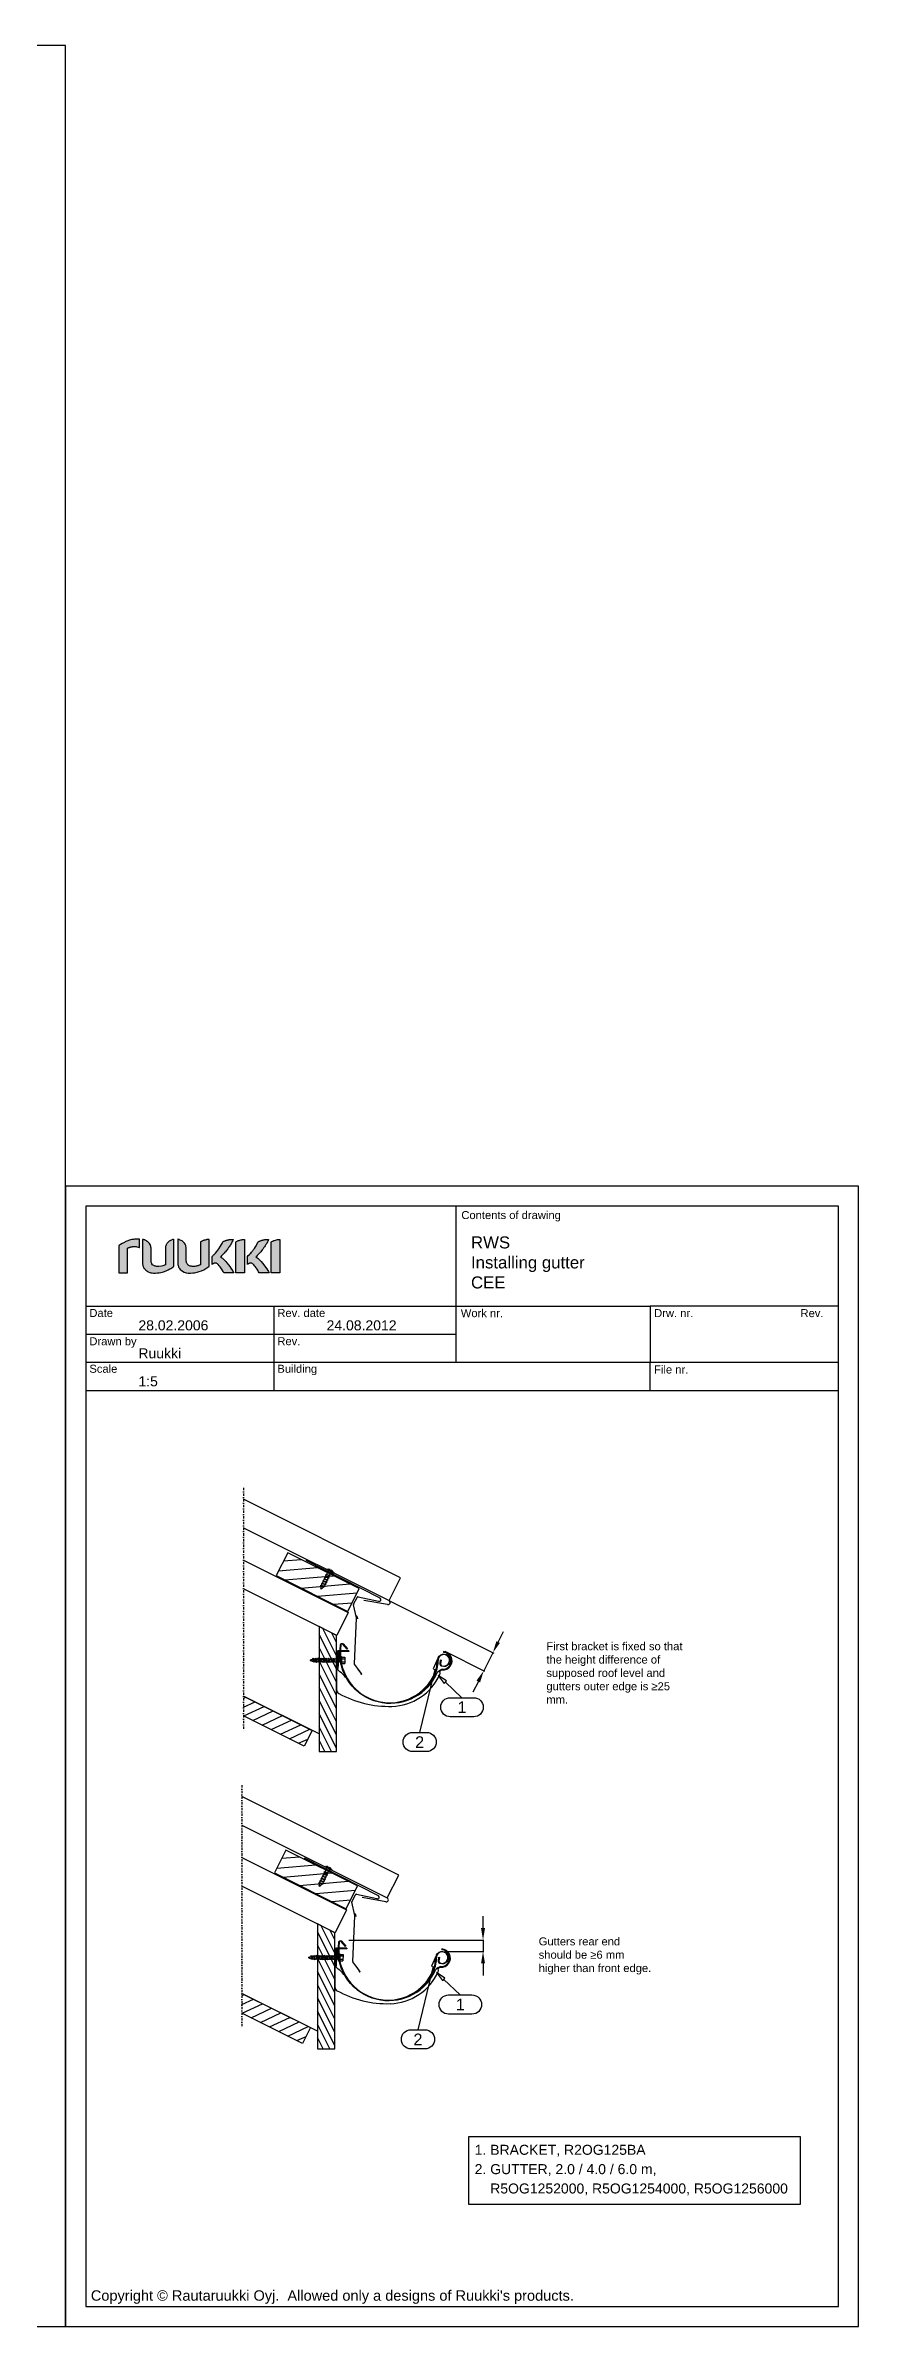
# Model space of a CAD drawing. Extents: x -5366 to 10078, y -29412 to -20292.
# Drawn here: x 9063 to 10078, y -24852 to -22002 of the extents above; entities that cross this region are included whole.
import ezdxf
from ezdxf.enums import TextEntityAlignment as Align

# ---------------------------------------------------------------- set-up
doc = ezdxf.new("R2010")
doc.units = 0
doc.linetypes.add('PKL', pattern=[7, 3, -2, 0, -2])
doc.layers.get('0').update_dxf_attribs({"linetype": 'CONTINUOUS'})
for name, color, linetype in [('025', 1, 'CONTINUOUS'), ('CLASSIC', 7, 'CONTINUOUS'), ('DET_RAAMIT', 7, 'CONTINUOUS'), ('DET_VAKIOTXT', 7, 'CONTINUOUS'), ('Gruba', 3, 'CONTINUOUS'), ('KIINNIKE', 1, 'CONTINUOUS'), ('MITAT', 2, 'CONTINUOUS'), ('MUOTO', 3, 'CONTINUOUS'), ('POIMULEVY', 7, 'CONTINUOUS'), ('RISTIKKO', 1, 'CONTINUOUS'), ('RU_COPYRIGHT', 7, 'CONTINUOUS'), ('RUUKKI', 7, 'CONTINUOUS'), ('RWS', 7, 'CONTINUOUS'), ('SININEN', 7, 'CONTINUOUS')]:
    doc.layers.add(name, color=color, linetype=linetype)
doc.layers.add('DET_RAAMI_ULOIN', color=7, linetype='CONTINUOUS', plot=False)
doc.styles.add('arial', font='ARIAL.TTF')
doc.dimstyles.get("Standard").update_dxf_attribs({"dimtxt": 0.18, "dimasz": 0.18, "dimexe": 0.18, "dimexo": 0.0625, "dimgap": 0.09, "dimtad": 0, "dimtih": 1, "dimtoh": 1, "dimdec": 4, "dimzin": 0, "dimdsep": 46, "dimtxsty": 'Standard', "dimcen": 0.09, "dimadec": 0, "dimazin": 0, "dimtfac": 1, "dimtdec": 4, "dimtofl": 0, "dimtmove": 0, "dimatfit": 3, "dimfxl": 0, "dimtolj": 1, "dimtzin": 0, "dimarcsym": 0})

# ---------------------------------------------------------------- blocks, each defined once
blk = doc.blocks.new('ruukki_dwg')
at = {"layer": 'RUUKKI'}
for points in [[(-27.9, 99.7), (-27.9, 57.3), (-14.6, 57.3), (-14.6, 95.4), (-14, 95.7), (-13.7, 95.9), (-13.4, 96), (-13.1, 96.2), (-12.8, 96.3), (-12.5, 96.4), (-12.1, 96.6), (-11.5, 96.8), (-11.1, 96.9), (-10.8, 97), (-10.4, 97.1), (-10.1, 97.2), (-9.8, 97.3), (-9.1, 97.5), (-8.4, 97.6), (-7.4, 97.8), (-6.7, 97.9), (-5.8, 98.1), (-4.9, 98.1), (-3.3, 98.1), (-1.1, 98), (0.3, 97.8), (2.3, 97.3), (3.8, 96.6), (4.2, 96.4), (4.3, 96.4), (4.4, 96.4), (4.4, 96.4), (4.4, 109.6), (4.2, 109.7), (3.9, 109.7), (3.7, 109.7), (2.4, 109.7), (1.3, 109.7), (0.1, 109.7), (-1, 109.6), (-2.1, 109.5), (-3.6, 109.4), (-5.1, 109.2), (-6.5, 109), (-7.8, 108.8), (-9.9, 108.3), (-11.5, 107.8), (-13, 107.3), (-14.2, 106.9), (-15.4, 106.4), (-16.9, 105.7), (-18.1, 105.2), (-19.4, 104.5), (-23, 102.6), (-25.5, 101.1), (-26.5, 100.5), (-27.3, 100), (-27.6, 99.9), (-27.9, 99.7)], [(9.1, 109.3), (9.1, 72.2), (9.1, 70.8), (9.3, 69.4), (9.6, 68.1), (10, 66.9), (10.3, 66.1), (10.7, 65.4), (11.1, 64.6), (11.8, 63.6), (12.3, 63), (13.4, 61.8), (14.3, 61), (15.6, 60.1), (16.6, 59.4), (18.1, 58.7), (18.9, 58.3), (20.4, 57.8), (22.1, 57.3), (24.2, 56.9), (26.3, 56.7), (29.3, 56.7), (32, 56.9), (35, 57.2), (37.3, 57.6), (41.4, 58.6), (45.8, 60.2), (49.1, 61.9), (51.7, 63.3), (53, 64), (54.8, 65.1), (56, 65.8), (56.9, 66.4), (57.6, 66.9), (57.8, 67), (57.8, 88.2), (57.8, 109.5), (57.1, 109.3), (56.5, 109.1), (55.8, 108.9), (55.5, 108.8), (54.8, 108.6), (53.9, 108.2), (52.7, 107.7), (51.6, 107), (50.5, 106.3), (49.9, 105.9), (49.2, 105.2), (48.7, 104.8), (48.1, 104.1), (47.6, 103.6), (47.2, 103.1), (46.9, 102.5), (46.5, 102), (46.3, 101.7), (45.9, 100.8), (45.3, 99.2), (45, 98.2), (44.8, 97.1), (44.6, 96), (44.6, 95.3), (44.6, 94.5), (44.6, 69.8), (43.4, 69.2), (42.1, 68.7), (40.4, 68.1), (38.4, 67.6), (34.6, 67.1), (33.3, 67.1), (31.3, 67.2), (29.8, 67.4), (28.7, 67.6), (27.7, 67.9), (26.7, 68.3), (25.4, 69), (24.6, 69.8), (23.7, 70.9), (23.2, 71.7), (22.8, 72.7), (22.5, 73.7), (22.4, 74.3), (22.3, 74.9), (22.3, 75.6), (22.3, 76.2), (22.3, 76.6), (22.3, 94.3), (22.2, 95.5), (22, 97.3), (21.7, 98.4), (21.3, 99.7), (20.6, 101.2), (19.6, 102.9), (19, 103.7), (18.6, 104.1), (17.9, 104.9), (16.9, 105.7), (16.4, 106.1), (15.3, 106.8), (14.1, 107.5), (13.2, 107.9), (12.3, 108.3), (11.4, 108.7), (10.7, 108.9), (10.1, 109.1), (9.7, 109.1), (9.4, 109.2), (9.1, 109.3)], [(64, 109.5), (64, 72.2), (64, 71.3), (64.1, 70.3), (64.4, 68.5), (64.8, 67.3), (65.2, 66.1), (65.8, 65), (66.7, 63.6), (67.7, 62.4), (69.2, 61), (71.2, 59.6), (73.8, 58.3), (77, 57.3), (80.3, 56.8), (83.6, 56.7), (87.5, 56.9), (89.9, 57.2), (92.2, 57.6), (94.3, 58.1), (95.9, 58.5), (97.4, 59), (101, 60.4), (104.3, 62), (107.6, 63.8), (110.6, 65.7), (112.6, 67), (112.6, 109.2), (112.2, 109.2), (111.7, 109.1), (111.2, 109.1), (110.8, 109.1), (110.1, 109), (109.1, 108.8), (108.6, 108.7), (108.1, 108.6), (106.5, 108.2), (105.8, 108.1), (105.1, 107.9), (104.5, 107.7), (104.2, 107.6), (104, 107.5), (103.4, 107.3), (103.1, 107.2), (102.6, 107), (102.2, 106.8), (101.7, 106.6), (100.8, 106.1), (100.3, 105.8), (100, 105.6), (99.7, 105.5), (99.5, 105.3), (99.5, 69.8), (98.9, 69.5), (98, 69.1), (97.3, 68.8), (96.3, 68.4), (95.6, 68.2), (94.6, 67.9), (92.9, 67.5), (91.9, 67.3), (90.7, 67.2), (89.8, 67.1), (88.5, 67.1), (87.2, 67.1), (86.2, 67.2), (85.3, 67.3), (84.4, 67.4), (83.3, 67.7), (82.3, 68), (81.2, 68.5), (80.5, 68.9), (79.8, 69.4), (79.5, 69.7), (78.8, 70.4), (78.4, 71), (78, 71.9), (77.7, 72.6), (77.5, 73.2), (77.3, 74.3), (77.2, 75.2), (77.2, 76.2), (77.2, 76.5), (77.2, 94.5), (77.1, 95.3), (77, 96.8), (76.6, 98.5), (76.3, 99.5), (75.8, 100.8), (75.2, 102), (74.3, 103.3), (73.2, 104.6), (72, 105.7), (70.5, 106.8), (69, 107.7), (67.8, 108.2), (66.6, 108.7), (66, 108.9), (65.3, 109.1), (64.3, 109.4), (64, 109.5)], [(117.3, 82.4), (118, 83.1), (119.1, 84.2), (119.7, 84.9), (120.6, 85.9), (122.5, 88), (124.5, 90.3), (126.3, 92.5), (128, 94.7), (130.5, 98.7), (132, 101.2), (132.9, 103), (133.5, 104.2), (134, 105.3), (134.3, 105.5), (134.8, 105.8), (135.3, 106), (135.9, 106.4), (136.4, 106.6), (137, 106.8), (137.6, 107.1), (138.3, 107.4), (138.7, 107.5), (139, 107.6), (139.5, 107.7), (139.9, 107.9), (140.3, 108), (140.8, 108.1), (141.2, 108.2), (141.7, 108.3), (142.7, 108.5), (143.4, 108.7), (144.2, 108.8), (144.9, 108.8), (145.6, 108.9), (146.3, 109), (148.5, 109.1), (149.8, 109.2), (150.1, 109.2), (150.3, 109.2), (150.3, 109), (150.2, 108.8), (150, 108.3), (149.6, 107.4), (149.3, 106.7), (149, 106), (148.8, 105.7), (147.6, 103.4), (146.8, 101.9), (145.8, 100.3), (145, 99), (143.9, 97.4), (143.1, 96.4), (141.9, 94.7), (139.2, 91.3), (138.1, 89.9), (137.4, 89.1), (136.4, 87.9), (134.3, 85.6), (133.2, 84.5), (132.2, 83.5), (130.8, 82.1), (130.2, 81.6), (130.6, 81.5), (131.4, 81.2), (131.7, 81), (132.4, 80.6), (133.4, 79.9), (134.2, 79.3), (134.4, 79.1), (135.6, 78), (136.6, 76.9), (138.7, 74.6), (140.3, 72.8), (142.9, 69.7), (144.8, 67.1), (146.8, 64.2), (149.1, 60.8), (149.4, 60.4), (150, 59.3), (150.4, 58.6), (150.9, 57.8), (151, 57.5), (151.1, 57.3), (135.7, 57.3), (134.4, 59.4), (132.9, 61.8), (132, 63.2), (129.7, 66.4), (128.3, 68.2), (126.8, 69.9), (125.7, 71), (124.9, 71.6), (124.4, 71.9), (124.1, 72), (123.9, 72.1), (123.8, 72.2), (123.5, 72.2), (123.2, 72.3), (123, 72.3), (122.8, 72.3), (122.6, 72.3), (122.1, 72.3), (121.9, 72.3), (121.6, 72.2), (121.1, 72.1), (120.8, 72), (120.5, 72), (120.4, 71.9), (120.1, 71.8), (119.8, 71.7), (119.6, 71.6), (119.3, 71.5), (119, 71.3), (118.8, 71.2), (118.5, 71), (118.3, 70.9), (117.8, 70.6), (117.8, 70.6), (117.7, 70.5), (117.5, 70.5), (117.3, 70.3), (117.3, 82.4)], [(154.5, 105.3), (155, 105.6), (155.6, 106), (156.2, 106.3), (156.8, 106.6), (157.2, 106.8), (158.7, 107.4), (159.6, 107.7), (160.5, 108), (161.9, 108.3), (163.1, 108.6), (164.2, 108.8), (165.4, 109), (166.6, 109.1), (167.1, 109.1), (167.7, 109.2), (167.7, 57.3), (154.5, 57.3), (154.5, 105.3)], [(172.4, 82.4), (173.8, 83.9), (175.4, 85.6), (176.3, 86.7), (177.5, 88), (178.6, 89.1), (179.6, 90.3), (180.5, 91.4), (181.3, 92.5), (182.1, 93.5), (182.7, 94.3), (183.2, 95), (184.8, 97.4), (186, 99.3), (187, 101.2), (188.3, 103.6), (188.8, 104.8), (189.1, 105.3), (189.2, 105.4), (189.5, 105.6), (189.7, 105.7), (190, 105.9), (190.5, 106.2), (191.2, 106.5), (191.7, 106.7), (192.3, 107), (193, 107.2), (193.7, 107.5), (194.5, 107.7), (194.9, 107.9), (195.4, 108), (195.8, 108.1), (196.3, 108.2), (196.8, 108.3), (197.8, 108.5), (198.5, 108.7), (199.6, 108.8), (200.3, 108.9), (201, 108.9), (201.4, 109), (202.4, 109), (203.6, 109.1), (204, 109.1), (204.8, 109.2), (205.2, 109.2), (205.4, 109.2), (205.3, 109), (205.3, 109), (205.2, 108.8), (205.1, 108.5), (205, 108.3), (204.9, 108), (204.8, 107.7), (204.7, 107.4), (204.5, 107.1), (204.4, 106.7), (204.2, 106.4), (203.7, 105.3), (203.5, 104.9), (203.3, 104.5), (203.1, 104.1), (203, 103.9), (202.8, 103.6), (202.4, 102.8), (202, 102.2), (201.3, 101), (200, 99), (199.2, 97.8), (198.2, 96.4), (196.9, 94.7), (195.5, 92.8), (194.3, 91.3), (193.1, 89.9), (192.1, 88.7), (190.8, 87.2), (188.8, 85.1), (187.8, 84), (186.3, 82.6), (185.8, 82.1), (185.3, 81.6), (186, 81.4), (186.6, 81.1), (187, 81), (187.5, 80.6), (188, 80.2), (188.6, 79.8), (189.2, 79.3), (190.1, 78.4), (192.1, 76.5), (193.8, 74.6), (196.1, 71.9), (197.9, 69.7), (200.7, 65.8), (202.4, 63.5), (204.2, 60.8), (205.3, 58.9), (206.2, 57.3), (190.8, 57.3), (189.9, 58.8), (188.5, 61), (187.4, 62.7), (185.8, 65.1), (184.4, 66.9), (183.4, 68.2), (182.4, 69.3), (181.3, 70.4), (180.4, 71.3), (179.8, 71.8), (179.2, 72), (178.6, 72.2), (178, 72.3), (177.6, 72.3), (176.9, 72.3), (176.4, 72.2), (175.7, 72), (175.1, 71.8), (174.7, 71.6), (174.1, 71.3), (173.5, 71), (173.1, 70.8), (172.7, 70.5), (172.4, 70.4), (172.4, 70.3), (172.4, 82.4)], [(209.6, 105.3), (210.1, 105.6), (210.7, 106), (211.3, 106.3), (211.9, 106.6), (212.8, 107), (213.8, 107.4), (214.7, 107.7), (216.3, 108.2), (217.6, 108.5), (219.3, 108.8), (220.5, 109), (221.5, 109.1), (222.4, 109.1), (222.8, 109.2), (222.8, 57.3), (209.6, 57.3), (209.6, 105.3)]]:
    blk.add_lwpolyline(points, dxfattribs=at)
blk = doc.blocks.new('ruukkidwg')
at = {"layer": 'MUOTO', "ltscale": 70, "xscale": 6.199999999999818, "yscale": 6.199999999999818, "zscale": 6.2}
blk.add_blockref('ruukki_dwg', (270, -306), dxfattribs=at)
blk = doc.blocks.new('S43-25')
at = {"layer": 'KIINNIKE', "color": 1}
for p, q in [((-1.9, -5.4), (-1.9, -3.2)), ((1.9, -4.9), (1.9, -2.7))]:
    blk.add_line(p, q, dxfattribs=at)
at = {"layer": 'KIINNIKE'}
for p, q in [((-1.9, -8.5), (-1.9, -6.3)), ((-1.9, -11.5), (-1.9, -9.3)), ((1.9, -8), (1.9, -5.7)), ((1.9, -11), (1.9, -8.8))]:
    blk.add_line(p, q, dxfattribs=at)
at = {"layer": 'KIINNIKE', "color": 1}
for points in [[(-4.5, 1), (4.5, 1), (4.5, 0), (-4.5, 0)], [(2.6, -2.2), (2.1, -2.7), (-2.1, -3.3), (-2.7, -2.9), (-2.1, -2.4), (2.1, -1.8)], [(2.6, -5.2), (2.1, -5.7), (-2.1, -6.3), (-2.7, -6), (-2.1, -5.5), (2.1, -4.9)]]:
    blk.add_lwpolyline(points, close=True, dxfattribs=at)
for points in [[(-1.9, -2.4), (-1.9, -1, 0.414214), (-2.9, 0)], [(1.9, -1.9), (1.9, -1, -0.414214), (2.9, 0)]]:
    blk.add_lwpolyline(points, format="xyb", dxfattribs=at)
at = {"layer": 'KIINNIKE'}
for points in [[(2.6, -8.3), (2.1, -8.8), (-2.1, -9.4), (-2.7, -9), (-2.1, -8.5), (2.1, -7.9)], [(2.6, -11.3), (2.1, -11.8), (-2.1, -12.4), (-2.7, -12.1), (-2.1, -11.6), (2.1, -11)], [(2.6, -14.4), (2.1, -14.9), (-2.1, -15.4), (-2.7, -15.1), (-2.1, -14.6), (2.1, -14)], [(2.6, -17.4), (2.1, -17.9), (-2.1, -18.5), (-2.7, -18.2), (-2.1, -17.7), (2.1, -17.1)], [(2.6, -20.5), (2.1, -21), (-2, -21.5), (-2.6, -21.2), (-2, -20.7), (2.1, -20.1)], [(1.1, -23.7), (0.7, -24.1), (-0.6, -24.3), (-1, -24), (-0.6, -23.7), (0.7, -23.5)]]:
    blk.add_lwpolyline(points, close=True, dxfattribs=at)
for points in [[(-1.9, -9.3), (-1.9, -9.4)], [(-1.9, -14.6), (-1.9, -12.4)], [(-1.9, -17.6), (-1.9, -15.4)], [(-1.9, -18.7), (-1.9, -18.5)], [(0, -25), (-0.4, -24.2)], [(0.4, -24.1), (0, -25)], [(1.9, -8.9), (1.9, -8.8)], [(1.9, -11.8), (1.9, -14)], [(1.9, -14.9), (1.9, -17.1)], [(1.9, -17.9), (1.9, -18.7)]]:
    blk.add_lwpolyline(points, dxfattribs=at)
for points in [[(-1.7, -20.7, -0.048189), (-1.9, -18.7), (-1.9, -18.5)], [(-0.6, -23.7), (-0.9, -23, -0.041911), (-1.5, -21.5)], [(1.6, -21, -0.053388), (0.9, -23), (0.7, -23.5)], [(1.9, -17.9), (1.9, -18.7, -0.035659), (1.8, -20.2, -0.035659)]]:
    blk.add_lwpolyline(points, format="xyb", dxfattribs=at)
at = {"layer": 'RWS', "color": 1}
for points in [[(-0.7, 1), (-0.9, 1.7, 0.08871), (-3.3, 1, 0.082321)], [(3.3, 1, 0.08871), (0.9, 1.7), (0.7, 1)]]:
    blk.add_lwpolyline(points, format="xyb", dxfattribs=at)
blk = doc.blocks.new('A$C45053BC4')
at = {"layer": 'Gruba'}
for p, q in [((0, 62.6), (0, 67.4)), ((0, 67.4), (0, 20.6)), ((1, 67.4), (1, 47.1)), ((15, 69.4), (2, 69.4)), ((15, 68.4), (2, 68.4)), ((4, 62.6), (4, 68.4)), ((15, 69.4), (15, 68.4)), ((133.5, 68.4), (133.4, 67.4))]:
    blk.add_line(p, q, dxfattribs=at)
for centre, radius, start, end in [((2, 67.4), 2, 90, 180), ((2, 67.4), 1, 90, 180), ((-124.3, 65.7), 127.2, 351.0067, 1.2453), ((67.3, 67.5), 63.5, 184.4513, 336.813), ((132.7, 57), 10.5, 264.1617, 85.8823), ((132.7, 57), 11.5, 265.4032, 85.8823), ((4, 47.1), 3, 180, 233.2002), ((-32.8, -2.1), 58.5, 34.5178, 53.2002), ((67.3, 67.5), 67.5, 271.3213, 336.0825), ((137.3, 31.8), 15.8, 111.0991, 137.3475), ((137.3, 31.8), 14.8, 111.9903, 127.4204), ((126.3, 41.4), 3, 336.0825, 47.2094), ((5, 20.6), 5, 180, 240.9744), ((65.3, 129.3), 129.3, 240.9744, 271.5892)]:
    blk.add_arc(centre, radius, start, end, dxfattribs=at)
blk = doc.blocks.new('S55-38')
at = {"layer": 'KIINNIKE'}
for p, q in [((-22, 8.8), (-20, 7.8)), ((-20.7, 12.6), (-18.7, 11.6)), ((-19.2, 7.4), (-17.1, 6.3)), ((-17.9, 11.2), (-15.9, 10.1))]:
    blk.add_line(p, q, dxfattribs=at)
at = {"layer": 'KIINNIKE', "color": 1}
for p, q in [((-16.3, 6), (-14.3, 4.9)), ((-15.1, 9.8), (-13, 8.7)), ((-13.5, 4.5), (-11.4, 3.5)), ((-12.2, 8.3), (-10.2, 7.3)), ((-10.7, 3.1), (-8.6, 2.1)), ((-9.4, 6.9), (-7.3, 5.9)), ((-7.8, 1.7), (-5.8, 0.7)), ((-6.6, 5.5), (-4.5, 4.5)), ((-5, 0.3), (-2.9, -0.8)), ((-3.7, 4.1), (-1.7, 3)), ((-0.9, 2.7), (0.9, 1.8)), ((6.3, 1.3), (2.7, -5.8)), ((-2.2, -1.1), (-0.9, -1.8))]:
    blk.add_line(p, q, dxfattribs=at)
at = {"layer": 'KIINNIKE'}
for points in [[(-33.6, 16.3), (-34.2, 17.1)], [(-34.2, 17.1), (-33.3, 17.1)], [(-28.5, 12), (-29.2, 12.4)], [(-25.6, 10.6), (-27.7, 11.6)], [(-27.5, 15.9), (-27.2, 15.8)], [(-26.4, 15.4), (-24.4, 14.4)], [(-22.8, 9.2), (-24.9, 10.2)], [(-23.6, 14), (-21.5, 13)], [(-20, 7.8), (-20, 7.8)], [(-18.7, 11.6), (-18.8, 11.6)]]:
    blk.add_lwpolyline(points, dxfattribs=at)
for points in [[(-33.5, 15.5), (-33.7, 16), (-33.2, 17.3), (-32.8, 17.5), (-32.7, 17), (-33.1, 15.7)], [(-31.2, 12.5), (-31.4, 13.3), (-30, 17.4), (-29.4, 17.8), (-29.2, 17), (-30.6, 12.9)], [(-28.3, 11.1), (-28.6, 11.8), (-27.1, 16), (-26.6, 16.4), (-26.4, 15.6), (-27.8, 11.4)], [(-25.5, 9.7), (-25.7, 10.4), (-24.3, 14.6), (-23.7, 15), (-23.5, 14.2), (-24.9, 10)], [(-22.6, 8.3), (-22.9, 9), (-21.5, 13.2), (-20.9, 13.6), (-20.7, 12.8), (-22.1, 8.6)], [(-19.8, 6.9), (-20, 7.6), (-18.6, 11.7), (-18, 12.1), (-17.8, 11.4), (-19.3, 7.2)]]:
    blk.add_lwpolyline(points, close=True, dxfattribs=at)
for points in [[(-31.2, 13.7, -0.053388), (-32.8, 15.3), (-33.1, 15.7)], [(-32.7, 17.1), (-31.9, 17, -0.041911), (-30.2, 16.9)], [(-28.5, 12), (-29.2, 12.4, -0.035659), (-30.5, 13.2, -0.035659)], [(-29.3, 16.7, -0.048189), (-27.5, 15.9), (-27.2, 15.8)]]:
    blk.add_lwpolyline(points, format="xyb", dxfattribs=at)
at = {"layer": 'KIINNIKE', "color": 1}
for points in [[(-17, 5.4), (-17.2, 6.2), (-15.8, 10.3), (-15.2, 10.7), (-15, 9.9), (-16.4, 5.8)], [(-14.1, 4), (-14.4, 4.7), (-12.9, 8.9), (-12.4, 9.3), (-12.2, 8.5), (-13.6, 4.3)], [(-11.3, 2.6), (-11.5, 3.3), (-10.1, 7.5), (-9.5, 7.9), (-9.3, 7.1), (-10.7, 2.9)], [(-8.4, 1.2), (-8.7, 1.9), (-7.3, 6.1), (-6.7, 6.5), (-6.5, 5.7), (-7.9, 1.5)], [(-5.6, -0.2), (-5.8, 0.5), (-4.4, 4.7), (-3.8, 5), (-3.6, 4.3), (-5.1, 0.1)], [(-2.8, -1.6), (-3, -0.9), (-1.6, 3.2), (-1, 3.6), (-0.8, 2.8), (-2.2, -1.3)], [(2.1, 4.2), (3, 3.7), (-1.2, -4.7), (-2.1, -4.2)]]:
    blk.add_lwpolyline(points, close=True, dxfattribs=at)
at = {"layer": 'RWS', "color": 1}
for p, q in [((1.8, 1.3), (5.4, -0.5)), ((2.7, 3.1), (6.3, 1.3)), ((-0.9, -4), (2.7, -5.8)), ((0, -2.3), (3.6, -4))]:
    blk.add_line(p, q, dxfattribs=at)
blk = doc.blocks.new('*D187')
at = {"layer": 'RISTIKKO', "color": 0, "lineweight": -2, "ltscale": 3}
for p, q in [((9609.6, -24354.6), (9609.6, -24339.6)), ((9441.9, -24369.6), (9610.8, -24369.6)), ((9565.9, -24383.8), (9610.8, -24383.8)), ((9609.6, -24369.6), (9609.6, -24383.8)), ((9609.6, -24398.8), (9609.6, -24413.8))]:
    blk.add_line(p, q, dxfattribs=at)
at = {"layer": 'RISTIKKO', "color": 0, "ltscale": 3}
for points in [[(9607.1, -24354.6), (9612.1, -24354.6), (9609.6, -24369.6)], [(9607.1, -24398.8), (9612.1, -24398.8), (9609.6, -24383.8)]]:
    blk.add_solid(points, dxfattribs=at)
blk = doc.blocks.new('*D188')
at = {"layer": 'MITAT', "color": 0, "lineweight": -2, "ltscale": 3}
for p, q in [((9492.7, -23945.7), (9622.9, -24011.1)), ((9628.5, -23997.2), (9635.2, -23983.8)), ((9561.7, -24008.5), (9611.6, -24033.6)), ((9621.8, -24010.6), (9610.5, -24033)), ((9603.8, -24046.4), (9597, -24059.8))]:
    blk.add_line(p, q, dxfattribs=at)
at = {"layer": 'MITAT', "color": 0, "ltscale": 3}
for points in [[(9626.3, -23996.1), (9630.7, -23998.3), (9621.8, -24010.6)], [(9601.5, -24045.3), (9606, -24047.5), (9610.5, -24033)]]:
    blk.add_solid(points, dxfattribs=at)
blk = doc.blocks.new('A$C3CAB023F')
at = {"color": 3}
for p, q in [((-25.5, -25.9), (-117.8, 21.1)), ((-58.6, -33.4), (-54.2, -24.8)), ((-53, -24), (-27.3, -29.5)), ((-54.9, -50.4), (-58.7, -33.9)), ((-57.6, -107.9), (-55, -50.9)), ((-54.1, -49.2), (-53.5, -51.6)), ((-48.5, -120.1), (-57.5, -108.3)), ((-53.5, -114), (-49.3, -119.6))]:
    blk.add_line(p, q, dxfattribs=at)
for centre, radius, start, end in [((-53.2, -25), 1, 78, 168), ((-26.4, -27.7), 2, 333, 63), ((-57.7, -33.8), 1, 153, 186.2958), ((-55.2, -49.4), 1.12, 13, 100.13), ((-55.9, -50.5), 1, 334.9002, 3.6682), ((-26.4, -27.7), 2, 243, 333), ((-56.8, -107.9), 0.83, 182.3123, 210.0741), ((-48.9, -120.4), 0.5, 145.736, 37.9477), ((-49.7, -119.8), 0.5, 318.0458, 26.3283)]:
    blk.add_arc(centre, radius, start, end, dxfattribs=at)

msp = doc.modelspace()

# ---------------------------------------------------------------- hatches: boundary and pattern name
h = msp.add_hatch(color=256)
h.paths.add_polyline_path([(9154.8343, -23501.65636), (9154.8343, -23535.63861), (9165.4321, -23535.63861), (9165.4321, -23505.06428), (9165.90312, -23504.81492), (9166.15248, -23504.70409), (9166.40184, -23504.59326), (9166.65812, -23504.48244), (9166.91441, -23504.37161), (9167.17762, -23504.26771), (9167.44084, -23504.16381), (9167.96726, -23503.96986), (9168.24433, -23503.87982), (9168.5214, -23503.78977), (9168.79154, -23503.71358), (9169.06168, -23503.63738), (9169.33875, -23503.56119), (9169.89288, -23503.41573), (9170.44009, -23503.29105), (9171.25051, -23503.13866), (9171.77693, -23503.05554), (9172.53194, -23502.95857), (9173.24539, -23502.90316), (9174.49219, -23502.89623), (9176.25156, -23502.98628), (9177.38754, -23503.13174), (9179.01531, -23503.54734), (9180.24133, -23504.09454), (9180.55995, -23504.28849), (9180.64307, -23504.3162), (9180.69849, -23504.3162), (9180.71234, -23504.28849), (9180.71234, -23493.69068), (9180.51147, -23493.6699), (9180.31059, -23493.64912), (9180.10972, -23493.6422), (9179.11921, -23493.63527), (9178.17718, -23493.63527), (9177.26286, -23493.66298), (9176.37624, -23493.70454), (9175.51734, -23493.75995), (9174.28439, -23493.87078), (9173.10685, -23494.00931), (9171.97781, -23494.18248), (9170.90417, -23494.38335), (9169.22099, -23494.77817), (9167.94648, -23495.14528), (9166.72046, -23495.56089), (9165.79229, -23495.89337), (9164.83641, -23496.27433), (9163.58961, -23496.80769), (9162.68914, -23497.22329), (9161.58087, -23497.7982), (9158.72708, -23499.34285), (9156.7045, -23500.50653), (9155.88715, -23500.9914), (9155.2499, -23501.37929), (9155.0421, -23501.51782)])
h.paths.add_polyline_path([(9184.43889, -23493.9539), (9184.43889, -23523.65546), (9184.48738, -23524.81915), (9184.61898, -23525.91356), (9184.86142, -23526.95949), (9185.17312, -23527.95), (9185.43633, -23528.5734), (9185.72725, -23529.1691), (9186.04588, -23529.75094), (9186.60001, -23530.55443), (9186.99483, -23531.067), (9187.87452, -23532.00903), (9188.59489, -23532.66014), (9189.64775, -23533.42207), (9190.48587, -23533.93465), (9191.66341, -23534.53034), (9192.27295, -23534.79355), (9193.54054, -23535.24379), (9194.84275, -23535.60397), (9196.519, -23535.91567), (9198.21604, -23536.07499), (9200.6473, -23536.08191), (9202.83613, -23535.97109), (9205.23276, -23535.70787), (9207.0614, -23535.4031), (9210.34464, -23534.55805), (9213.82876, -23533.26276), (9216.50245, -23531.96747), (9218.58738, -23530.85228), (9219.64716, -23530.24966), (9221.06713, -23529.4046), (9222.05071, -23528.7812), (9222.74338, -23528.33789), (9223.29752, -23527.95693), (9223.46376, -23527.83917), (9223.46376, -23510.8342), (9223.46376, -23493.82922), (9222.93733, -23493.9539), (9222.4109, -23494.09243), (9221.88447, -23494.25867), (9221.62819, -23494.34179), (9221.11561, -23494.52188), (9220.36061, -23494.8128), (9219.40473, -23495.26997), (9218.47655, -23495.79639), (9217.60379, -23496.37823), (9217.18819, -23496.69686), (9216.5925, -23497.20251), (9216.21153, -23497.56269), (9215.67818, -23498.12375), (9215.33184, -23498.5255), (9215.01322, -23498.9411), (9214.7223, -23499.37055), (9214.43138, -23499.81386), (9214.3067, -23500.04937), (9213.93266, -23500.75589), (9213.44779, -23502.0304), (9213.21228, -23502.84774), (9213.03912, -23503.6928), (9212.92136, -23504.57941), (9212.8798, -23505.18896), (9212.86595, -23505.81236), (9212.86595, -23525.62264), (9211.92392, -23526.09365), (9210.88492, -23526.52311), (9209.54807, -23526.97334), (9207.90645, -23527.39587), (9204.86564, -23527.78376), (9203.81279, -23527.78376), (9202.24043, -23527.70757), (9201.04905, -23527.54825), (9200.14858, -23527.36816), (9199.33123, -23527.13265), (9198.5693, -23526.82788), (9197.558, -23526.24604), (9196.84456, -23525.63649), (9196.12418, -23524.75681), (9195.74322, -23524.07106), (9195.43844, -23523.3022), (9195.20986, -23522.45022), (9195.12674, -23521.99306), (9195.0644, -23521.5082), (9195.02284, -23520.99562), (9195.00206, -23520.46227), (9194.99514, -23520.19213), (9194.99514, -23505.96475), (9194.9605, -23505.02965), (9194.77348, -23503.55426), (9194.58646, -23502.72306), (9194.24706, -23501.66328), (9193.70678, -23500.43726), (9192.86172, -23499.07963), (9192.37685, -23498.47009), (9192.03745, -23498.08219), (9191.49024, -23497.51421), (9190.7006, -23496.83539), (9190.285, -23496.51677), (9189.41224, -23495.92107), (9188.49792, -23495.39465), (9187.77062, -23495.04831), (9187.02946, -23494.72968), (9186.27446, -23494.45954), (9185.75496, -23494.2933), (9185.22853, -23494.14784), (9184.96532, -23494.07858), (9184.7021, -23494.01624)])
h.paths.add_polyline_path([(9228.43711, -23493.82922), (9228.43711, -23523.65546), (9228.45096, -23524.44511), (9228.52023, -23525.19319), (9228.76959, -23526.62008), (9229.06051, -23527.62445), (9229.43455, -23528.5734), (9229.88478, -23529.46002), (9230.59823, -23530.55443), (9231.4225, -23531.55187), (9232.59311, -23532.66014), (9234.2001, -23533.76841), (9236.27117, -23534.79355), (9238.84097, -23535.60397), (9241.53544, -23536.0265), (9244.18836, -23536.09577), (9247.25687, -23535.93645), (9249.24483, -23535.70787), (9251.06654, -23535.4031), (9252.76358, -23535.01521), (9254.03808, -23534.65502), (9255.25718, -23534.25327), (9258.11097, -23533.145), (9260.78466, -23531.82894), (9263.40294, -23530.40204), (9265.79957, -23528.93359), (9267.43427, -23527.83917), (9267.43427, -23494.06472), (9267.0533, -23494.07165), (9266.69311, -23494.0855), (9266.24288, -23494.12014), (9265.99352, -23494.14784), (9265.37012, -23494.23096), (9264.63589, -23494.34179), (9264.20644, -23494.42491), (9263.77698, -23494.50803), (9262.48862, -23494.79895), (9261.94142, -23494.93748), (9261.42192, -23495.08294), (9260.93705, -23495.23533), (9260.70154, -23495.31153), (9260.47296, -23495.38772), (9260.02965, -23495.54703), (9259.81493, -23495.63015), (9259.41318, -23495.78254), (9259.03914, -23495.94878), (9258.67895, -23496.11502), (9257.91009, -23496.50984), (9257.5222, -23496.73842), (9257.27977, -23496.89081), (9257.07889, -23497.02241), (9256.87802, -23497.15402), (9256.87802, -23525.62264), (9256.40701, -23525.872), (9255.66585, -23526.20448), (9255.15328, -23526.41921), (9254.35671, -23526.71705), (9253.81643, -23526.89715), (9252.99908, -23527.12573), (9251.64146, -23527.45128), (9250.83796, -23527.58981), (9249.81281, -23527.72142), (9249.09244, -23527.78376), (9248.08115, -23527.78376), (9247.01444, -23527.75605), (9246.2525, -23527.70757), (9245.51828, -23527.63137), (9244.81868, -23527.52055), (9243.94592, -23527.31967), (9243.1355, -23527.06339), (9242.22118, -23526.66164), (9241.71554, -23526.36379), (9241.11291, -23525.90663), (9240.84277, -23525.65727), (9240.34405, -23525.08929), (9240.0185, -23524.61135), (9239.65831, -23523.91868), (9239.43666, -23523.32991), (9239.31198, -23522.91431), (9239.13189, -23522.02077), (9239.04877, -23521.28654), (9239.00721, -23520.48998), (9239.00721, -23520.21984), (9239.00721, -23505.81236), (9238.9795, -23505.18896), (9238.88253, -23503.98372), (9238.58468, -23502.57068), (9238.34225, -23501.76718), (9237.9405, -23500.75589), (9237.44178, -23499.81386), (9236.70755, -23498.7333), (9235.8625, -23497.74971), (9234.89969, -23496.8631), (9233.63211, -23495.93493), (9232.49614, -23495.26997), (9231.5264, -23494.8128), (9230.52896, -23494.42491), (9230.01639, -23494.25867), (9229.48996, -23494.09243), (9228.70032, -23493.89156)])
h.paths.add_polyline_path([(9271.18852, -23515.5097), (9271.72188, -23514.9902), (9272.58771, -23514.06202), (9273.07258, -23513.52867), (9273.83451, -23512.68362), (9275.31682, -23511.05585), (9276.94459, -23509.17179), (9278.35763, -23507.41935), (9279.72218, -23505.63227), (9281.77248, -23502.48063), (9282.92923, -23500.43034), (9283.69809, -23498.96881), (9284.15525, -23498.04063), (9284.5847, -23497.15402), (9284.82021, -23496.99471), (9285.16655, -23496.77998), (9285.56829, -23496.55833), (9286.06701, -23496.29511), (9286.46876, -23496.11502), (9286.92592, -23495.92107), (9287.43849, -23495.71327), (9287.99263, -23495.50547), (9288.29047, -23495.4085), (9288.58832, -23495.31153), (9288.9208, -23495.20763), (9289.25328, -23495.10372), (9289.61347, -23495.00675), (9289.97366, -23494.90978), (9290.35462, -23494.81973), (9290.73559, -23494.72968), (9291.55294, -23494.57037), (9292.114, -23494.4734), (9292.68891, -23494.39028), (9293.27075, -23494.32101), (9293.85259, -23494.2656), (9294.42058, -23494.21711), (9296.17995, -23494.10628), (9297.2051, -23494.07165), (9297.45446, -23494.06472), (9297.63455, -23494.06472), (9297.57914, -23494.22404), (9297.52373, -23494.38335), (9297.37134, -23494.77124), (9297.05964, -23495.48469), (9296.81721, -23496.01805), (9296.55399, -23496.58603), (9296.41546, -23496.87695), (9295.47343, -23498.69867), (9294.80847, -23499.85542), (9294.03961, -23501.14378), (9293.33309, -23502.24512), (9292.50189, -23503.45036), (9291.87156, -23504.33005), (9290.88105, -23505.65305), (9288.73378, -23508.40293), (9287.84024, -23509.49735), (9287.27225, -23510.16231), (9286.46876, -23511.09048), (9284.77865, -23512.91912), (9283.91974, -23513.80574), (9283.1301, -23514.59538), (9281.9595, -23515.73135), (9281.52312, -23516.14695), (9281.80018, -23516.21622), (9282.46514, -23516.47251), (9282.74221, -23516.60411), (9283.30327, -23516.93659), (9284.04442, -23517.47687), (9284.69553, -23518.01715), (9284.8687, -23518.17647), (9285.8038, -23519.05615), (9286.635, -23519.90121), (9288.35281, -23521.72985), (9289.6204, -23523.19138), (9291.64991, -23525.71961), (9293.20148, -23527.81147), (9294.80847, -23530.07649), (9296.66482, -23532.84023), (9296.87262, -23533.17271), (9297.39212, -23534.03855), (9297.68997, -23534.55805), (9298.06401, -23535.23686), (9298.16791, -23535.43773), (9298.27181, -23535.63861), (9285.91463, -23535.63861), (9284.8687, -23533.90694), (9283.67038, -23532.00903), (9282.95001, -23530.91462), (9281.10752, -23528.29633), (9280.0131, -23526.911), (9278.79401, -23525.56723), (9277.90047, -23524.68754), (9277.28399, -23524.15419), (9276.84069, -23523.89097), (9276.64674, -23523.81478), (9276.45279, -23523.74551), (9276.35582, -23523.71088), (9276.14802, -23523.66932), (9275.92637, -23523.64161), (9275.71857, -23523.6139), (9275.60774, -23523.6139), (9275.38609, -23523.6139), (9275.0536, -23523.62776), (9274.83195, -23523.64161), (9274.62415, -23523.66932), (9274.1947, -23523.75244), (9273.9869, -23523.80785), (9273.75139, -23523.87712), (9273.63364, -23523.91868), (9273.39813, -23524.00872), (9273.1557, -23524.11263), (9273.03102, -23524.16804), (9272.79551, -23524.27887), (9272.56, -23524.38969), (9272.34528, -23524.50745), (9272.13055, -23524.6252), (9271.94353, -23524.73603), (9271.60412, -23524.9369), (9271.45174, -23525.02695), (9271.35476, -23525.08236), (9271.18852, -23525.19319)])
h.paths.add_polyline_path([(9300.98706, -23497.15402), (9301.38881, -23496.89081), (9301.88753, -23496.58603), (9302.31698, -23496.35745), (9302.80185, -23496.11502), (9303.14818, -23495.94878), (9304.36728, -23495.46391), (9305.05302, -23495.23533), (9305.79417, -23495.00675), (9306.87473, -23494.72968), (9307.87217, -23494.50803), (9308.71723, -23494.35564), (9309.7216, -23494.21018), (9310.71211, -23494.12014), (9311.08615, -23494.09936), (9311.55716, -23494.06472), (9311.55716, -23535.63861), (9300.98706, -23535.63861)])
h.paths.add_polyline_path([(9315.31142, -23515.5097), (9316.46125, -23514.31831), (9317.70112, -23512.96761), (9318.48384, -23512.10178), (9319.43279, -23511.05585), (9320.26399, -23510.1069), (9321.06056, -23509.17179), (9321.80171, -23508.27133), (9322.4736, -23507.41935), (9323.07622, -23506.63663), (9323.59572, -23505.95089), (9324.01825, -23505.37598), (9325.25812, -23503.52656), (9326.20015, -23501.96113), (9327.05213, -23500.43034), (9328.04957, -23498.50472), (9328.49288, -23497.59733), (9328.7076, -23497.15402), (9328.79072, -23497.08475), (9329.06779, -23496.90466), (9329.17169, -23496.84232), (9329.40027, -23496.71071), (9329.82972, -23496.47521), (9330.39078, -23496.20507), (9330.82024, -23496.01805), (9331.29818, -23495.81717), (9331.8246, -23495.60937), (9332.40644, -23495.4085), (9333.0437, -23495.20763), (9333.37618, -23495.10372), (9333.72944, -23495.00675), (9334.0827, -23494.90978), (9334.47059, -23494.81973), (9334.85849, -23494.72968), (9335.66891, -23494.57037), (9336.23689, -23494.4734), (9337.10273, -23494.35564), (9337.68457, -23494.28638), (9338.25256, -23494.24482), (9338.52962, -23494.21711), (9339.34697, -23494.1617), (9340.30285, -23494.10628), (9340.68382, -23494.09243), (9341.32107, -23494.07165), (9341.57736, -23494.06472), (9341.75745, -23494.06472), (9341.70204, -23494.22404), (9341.64662, -23494.38335), (9341.5635, -23494.5773), (9341.48038, -23494.77124), (9341.38341, -23494.99982), (9341.28644, -23495.22841), (9341.17561, -23495.48469), (9341.06478, -23495.74098), (9340.93318, -23496.01805), (9340.80157, -23496.29511), (9340.37904, -23497.1748), (9340.23358, -23497.47265), (9340.08812, -23497.77742), (9339.94266, -23498.08219), (9339.82491, -23498.28307), (9339.70716, -23498.48394), (9339.34004, -23499.1489), (9339.0699, -23499.61991), (9338.47421, -23500.62428), (9337.44906, -23502.24512), (9336.82566, -23503.15252), (9335.98061, -23504.33005), (9334.99702, -23505.65305), (9333.80563, -23507.21155), (9332.84975, -23508.40293), (9331.94928, -23509.49735), (9331.11116, -23510.48094), (9330.07908, -23511.65847), (9328.45824, -23513.36243), (9327.63397, -23514.20056), (9326.50492, -23515.31575), (9326.07547, -23515.73135), (9325.64601, -23516.14695), (9326.18629, -23516.29934), (9326.71272, -23516.53485), (9326.98979, -23516.67338), (9327.41231, -23516.93659), (9327.84869, -23517.24137), (9328.31278, -23517.60848), (9328.80458, -23518.01715), (9329.52495, -23518.68211), (9331.11116, -23520.26832), (9332.46878, -23521.72985), (9334.33899, -23523.91868), (9335.75895, -23525.71961), (9338.0309, -23528.80198), (9339.34697, -23530.69296), (9340.78772, -23532.84023), (9341.67433, -23534.30869), (9342.3947, -23535.63861), (9330.03752, -23535.63861), (9329.331, -23534.46107), (9328.21581, -23532.68092), (9327.30841, -23531.28866), (9326.02698, -23529.41153), (9324.94642, -23527.94307), (9324.136, -23526.911), (9323.34636, -23526.01053), (9322.45974, -23525.11007), (9321.7463, -23524.44511), (9321.2268, -23524.0295), (9320.76964, -23523.81478), (9320.25706, -23523.66932), (9319.82761, -23523.6139), (9319.50206, -23523.6139), (9318.95485, -23523.64161), (9318.5254, -23523.71088), (9317.99204, -23523.84248), (9317.5141, -23524.00872), (9317.15391, -23524.16804), (9316.6829, -23524.38969), (9316.23959, -23524.6252), (9315.86555, -23524.84685), (9315.57463, -23525.02695), (9315.34605, -23525.16548), (9315.31142, -23525.19319)])
h.paths.add_polyline_path([(9345.16537, -23497.15402), (9345.56712, -23496.89081), (9346.05199, -23496.58603), (9346.49529, -23496.35745), (9346.98016, -23496.11502), (9347.70054, -23495.78254), (9348.53174, -23495.46391), (9349.2244, -23495.23533), (9350.49891, -23494.86822), (9351.55176, -23494.61886), (9352.89554, -23494.35564), (9353.89991, -23494.21018), (9354.68262, -23494.13399), (9355.4307, -23494.09243), (9355.73547, -23494.06472), (9355.73547, -23535.63861), (9345.16537, -23535.63861)])
at = {"layer": 'RWS'}
h = msp.add_hatch(dxfattribs=at)
h.set_pattern_fill('ANSI31', color=1, scale=95, angle=320, style=0)
h.set_pattern_definition([(5, (13823.858, -23612.662), (-1.034974, 11.829812), [])])
h.paths.add_polyline_path([(9440.75927, -23958.86482), (9455.07011, -23930.24315), (9365.62739, -23885.52179), (9351.31655, -23914.14346)])
h = msp.add_hatch(dxfattribs=at)
h.set_pattern_fill('VAAKAV', color=1, scale=0.1, angle=25, style=0)
h.set_pattern_definition([(25, (10118.656, -23194.18), (-4.22618, 9.06308), [])])
h.paths.add_polyline_path([(9310.38241, -24064.65267), (9310.38241, -24089.24942), (9386.26831, -24127.19237), (9396.10701, -24107.51497)])
h = msp.add_hatch(dxfattribs=at)
h.set_pattern_fill('ANSI31', color=1, scale=95, angle=320, style=0)
h.set_pattern_definition([(5, (13821.758, -23984.171), (-1.034974, 11.829812), [])])
h.paths.add_polyline_path([(9438.65881, -24330.37374), (9452.96965, -24301.75207), (9363.52693, -24257.03071), (9349.2161, -24285.65238)])
h = msp.add_hatch(dxfattribs=at)
h.set_pattern_fill('VAAKAV', color=1, scale=0.1, angle=25, style=0)
h.set_pattern_definition([(25, (10116.556, -23565.689), (-4.22618, 9.06308), [])])
h.paths.add_polyline_path([(9308.28195, -24436.16159), (9308.28195, -24460.75834), (9384.16785, -24498.70129), (9394.00655, -24479.02389)])

# ---------------------------------------------------------------- linework, layer by layer
at = {"layer": '025', "color": 2}
for points in [[(9310.38241, -24064.65267), (9396.10701, -24107.51497), (9386.26831, -24127.19237), (9310.38241, -24089.24942)], [(9308.28195, -24436.16159), (9394.00655, -24479.02389), (9384.16785, -24498.70129), (9308.28195, -24460.75834)]]:
    msp.add_lwpolyline(points, dxfattribs=at)
at = {"layer": 'CLASSIC', "color": 1}
for p, q in [((9426.81183, -24030.77704), (9404.81183, -23987.59961)), ((9426.81183, -24014.25687), (9409.42737, -23980.13796)), ((9426.81183, -23997.7367), (9420.7964, -23985.93077)), ((9426.81183, -24047.29721), (9404.81183, -24004.11978)), ((9426.81183, -24063.81738), (9404.81183, -24020.63995)), ((9426.81183, -24080.33755), (9404.81183, -24037.16012)), ((9426.81183, -24096.85772), (9404.81183, -24053.68029)), ((9426.65294, -24113.06605), (9404.81183, -24070.20046)), ((9426.78025, -24129.83608), (9404.81183, -24086.72063)), ((9420.50666, -24134.04364), (9404.81183, -24103.24079)), ((9412.06483, -24133.99578), (9404.81183, -24119.76096)), ((9424.71137, -24402.28596), (9402.71137, -24359.10853)), ((9424.71137, -24385.76579), (9407.32691, -24351.64688)), ((9424.71137, -24369.24563), (9418.69595, -24357.43969)), ((9424.71137, -24418.80613), (9402.71137, -24375.6287)), ((9424.71137, -24435.3263), (9402.71137, -24392.14887)), ((9424.71137, -24451.84647), (9402.71137, -24408.66904)), ((9424.71137, -24468.36664), (9402.71137, -24425.18921)), ((9424.55248, -24484.57498), (9402.71137, -24441.70938)), ((9424.67979, -24501.34501), (9402.71137, -24458.22955)), ((9418.4062, -24505.55257), (9402.71137, -24474.74972)), ((9409.96437, -24505.5047), (9402.71137, -24491.26989))]:
    msp.add_line(p, q, dxfattribs=at)
at = {"layer": 'DET_RAAMI_ULOIN', "color": 2}
for points in [[(7108.35454, -24852.30809), (9088.35454, -24852.30809), (9088.35454, -22002.30809), (7108.35454, -22002.30809)], [(9088.35453, -24852.30809), (10078.35453, -24852.30809), (10078.35453, -23427.30809), (9088.35453, -23427.30809)]]:
    msp.add_lwpolyline(points, close=True, dxfattribs=at)
at = {"layer": 'DET_RAAMIT', "color": 2}
for p, q in [((9113.35453, -23577.30809), (9818.35453, -23577.30809)), ((9348.35453, -23577.30809), (9348.35453, -23682.70074)), ((9575.85453, -23647.30809), (9575.85453, -23577.30809)), ((9113.35453, -23612.30809), (9575.85453, -23612.30809)), ((9113.35453, -23647.30809), (9818.35453, -23647.30809)), ((9113.35453, -23682.70074), (10053.35453, -23682.70074)), ((9426.81183, -23988.99578), (9404.81183, -23977.78622)), ((9404.81183, -23977.78622), (9404.81183, -24133.99578)), ((9426.81183, -24133.99578), (9426.81183, -23988.99578)), ((9404.81183, -24133.99578), (9426.81183, -24133.99578)), ((9424.71137, -24360.5047), (9402.71137, -24349.29514)), ((9402.71137, -24349.29514), (9402.71137, -24505.5047)), ((9424.71137, -24505.5047), (9424.71137, -24360.5047)), ((9402.71137, -24505.5047), (9424.71137, -24505.5047))]:
    msp.add_line(p, q, dxfattribs=at)
for points in [[(9113.35453, -24827.30809), (10053.35453, -24827.30809), (10053.35453, -23452.30809), (9113.35453, -23452.30809)], [(9818.35453, -23577.30809), (9818.35453, -23647.30809), (10053.35453, -23647.30809), (10053.35453, -23577.30809)]]:
    msp.add_lwpolyline(points, close=True, dxfattribs=at)
for points in [[(9575.85453, -23577.30809), (9575.85453, -23452.30809)], [(9818.35453, -23682.70074), (9818.35453, -23647.3371)]]:
    msp.add_lwpolyline(points, dxfattribs=at)
at = {"layer": 'POIMULEVY', "color": 1, "linetype": 'PKL'}
for p, q in [((9310.38241, -23804.47762), (9310.38241, -24109.17132)), ((9308.28195, -24175.98654), (9308.28195, -24480.68025))]:
    msp.add_line(p, q, dxfattribs=at)
at = {"layer": 'POIMULEVY', "color": 1}
for points in [[(9549.29358, -24031.52957), (9551.44854, -24031.85166), (9552.21182, -24019.37496), (9547.22729, -24030.83816), (9549.29358, -24031.52957), (9547.34809, -24039.63264), (9530.41844, -24110.14548), (9539.16846, -24110.14548, -1), (9539.16846, -24134.08301), (9521.66843, -24134.08301, -1), (9521.66843, -24110.14548), (9530.41844, -24110.14548)], [(9562.78897, -24047.34543), (9564.13884, -24045.63504), (9553.68897, -24038.77568), (9561.1626, -24048.79543), (9562.78897, -24047.34543), (9583.34009, -24066.69905), (9597.92345, -24066.69905, -1), (9597.92345, -24090.63657), (9568.75672, -24090.63657, -1), (9568.75672, -24066.69905), (9583.34009, -24066.69905)], [(9547.19313, -24403.03849), (9549.34809, -24403.36058), (9550.11136, -24390.88388), (9545.12684, -24402.34709), (9547.19313, -24403.03849), (9545.24763, -24411.14156), (9528.31799, -24481.65441), (9537.068, -24481.65441, -1), (9537.068, -24505.59193), (9519.56797, -24505.59193, -1), (9519.56797, -24481.65441), (9528.31799, -24481.65441)], [(9560.68851, -24418.85435), (9562.03839, -24417.14396), (9551.58851, -24410.2846), (9559.06214, -24420.30436), (9560.68851, -24418.85435), (9581.23963, -24438.20797), (9595.82299, -24438.20797, -1), (9595.82299, -24462.1455), (9566.65627, -24462.1455, -1), (9566.65627, -24438.20797), (9581.23963, -24438.20797)]]:
    msp.add_lwpolyline(points, format="xyb", dxfattribs=at)
at = {"layer": 'RWS', "color": 5}
for p, q in [((9404.81183, -24111.9503), (9310.38241, -24064.73559)), ((9402.71137, -24483.45922), (9308.28195, -24436.24451))]:
    msp.add_line(p, q, dxfattribs=at)
for points in [[(9310.38241, -23894.79442), (9441.20649, -23960.20646), (9426.89565, -23988.82813), (9310.38241, -23930.57151)], [(9308.28195, -24266.30335), (9439.10603, -24331.71538), (9424.79519, -24360.33705), (9308.28195, -24302.08043)]]:
    msp.add_lwpolyline(points, dxfattribs=at)
at = {"layer": 'RWS', "color": 3}
for points in [[(9440.75927, -23958.86482), (9455.07011, -23930.24315), (9365.62739, -23885.52179), (9351.31655, -23914.14346)], [(9438.65881, -24330.37374), (9452.96965, -24301.75207), (9363.52693, -24257.03071), (9349.2161, -24285.65238)]]:
    msp.add_lwpolyline(points, close=True, dxfattribs=at)
at = {"layer": 'RWS', "color": 3, "ltscale": 20}
for points in [[(9550.12054, -24034.67272, 0.0482215874), (9552.72917, -24020.88506, 0.0074854157), (9552.98403, -24019.05845, -2.9242407541), (9557.85702, -24027.27439, -0.3481491707), (9555.99169, -24024.04874), (9556.6472, -24019.58332), (9557.24083, -24019.67047), (9556.58533, -24024.13589, 0.3481491707), (9558.07759, -24026.7164, 2.9242407541), (9553.57945, -24019.13246, -0.0074854157), (9553.3221, -24020.97686, -0.0546525379), (9550.83813, -24034.49743, -0.8597670786), (9431.06146, -24006.55237), (9431.5331, -24000.57093, -0.6681786379), (9435.04791, -23999.42948), (9440.2426, -24005.51349), (9439.7863, -24005.90309), (9434.59161, -23999.81908, 0.6681786379), (9432.13124, -24000.6181), (9431.6596, -24006.59953, 0.8567449409)], [(9548.02008, -24406.18165, 0.0482215874), (9550.62871, -24392.39399, 0.0074854157), (9550.88358, -24390.56738, -2.9242407541), (9555.75656, -24398.78331, -0.3481491707), (9553.89123, -24395.55767), (9554.54674, -24391.09225), (9555.14038, -24391.17939), (9554.48487, -24395.64481, 0.3481491707), (9555.97713, -24398.22533, 2.9242407541), (9551.47899, -24390.64139, -0.0074854157), (9551.22164, -24392.48579, -0.0546525379), (9548.73767, -24406.00635, -0.8597670786), (9428.961, -24378.06129), (9429.43264, -24372.07986, -0.6681786379), (9432.94745, -24370.9384), (9438.14214, -24377.02241), (9437.68584, -24377.41202), (9432.49115, -24371.328, 0.6681786379), (9430.03078, -24372.12702), (9429.55915, -24378.10846, 0.8567449409)]]:
    msp.add_lwpolyline(points, format="xyb", close=True, dxfattribs=at)
at = {"layer": 'RWS', "color": 5}
msp.add_lwpolyline([(9591.9913, -24614.82674), (10005.73783, -24614.82674), (10005.73783, -24699.92839), (9591.9913, -24699.92839)], close=True, dxfattribs=at)
at = {"layer": 'SININEN', "color": 2}
for p, q in [((9506.50073, -23916.82205), (9310.38241, -23818.76289)), ((9310.38241, -23854.53997), (9492.18989, -23945.44372)), ((9492.18989, -23945.44372), (9506.50073, -23916.82205)), ((9490.50274, -23950.20406), (9460.84691, -23945.16559)), ((9504.40027, -24288.33097), (9308.28195, -24190.27181)), ((9308.28195, -24226.0489), (9490.08944, -24316.95264)), ((9490.08944, -24316.95264), (9504.40027, -24288.33097)), ((9488.40547, -24321.62381), (9458.76379, -24316.5028))]:
    msp.add_line(p, q, dxfattribs=at)
for centre in [(9491.07186, -23947.67978), (9488.9714, -24319.18871)]:
    msp.add_arc(centre, 2.5, 256.91644891, 63.43494882, dxfattribs=at)

# ---------------------------------------------------------------- block references
at = {"layer": 'MITAT', "xscale": 0.1292605112903402, "yscale": 0.1292605112903402, "zscale": 0.129260511290383}
msp.add_blockref('ruukkidwg', (9142.28955, -23542.00487), dxfattribs=at)
at = {"layer": 'POIMULEVY', "color": 1, "rotation": 26.56551000040568}
for p in [(9431.81207, -24019.9137), (9429.71161, -24391.42262)]:
    msp.add_blockref('S55-38', p, dxfattribs=at)
at = {"layer": 'RUUKKI', "color": 5}
for p in [(9506.50073, -23916.56666), (9504.40027, -24288.33097)]:
    msp.add_blockref('A$C3CAB023F', p, dxfattribs=at)
at = {"layer": 'RWS', "color": 1, "rotation": 333.4700829172568}
for p in [(9418.54494, -23908.57308), (9416.44448, -24280.082)]:
    msp.add_blockref('S43-25', p, dxfattribs=at)
at = {"layer": 'RWS'}
for p in [(9426.81183, -24077.57126), (9424.71137, -24449.08018)]:
    msp.add_blockref('A$C45053BC4', p, dxfattribs=at)

# ---------------------------------------------------------------- texts
at = {"layer": 'CLASSIC', "color": 2, "style": 'arial'}
msp.add_text('    R5OG1252000, R5OG1254000, R5OG1256000', height=12.5, dxfattribs=at).set_placement((9599.17188, -24686.23536))
at = {"layer": 'DET_RAAMIT', "color": 2, "insert": (9594.58243, -23490.30199), "char_height": 15, "width": 458.772098, "attachment_point": 1, "style": 'arial'}
msp.add_mtext('RWS\\PInstalling gutter\\PCEE', dxfattribs=at)
at = {"layer": 'DET_RAAMIT', "color": 3, "char_height": 12.5, "width": 106.1677494, "attachment_point": 1, "style": 'arial'}
for s, insert in [('{\\C2;28.02.2006}', (9179.23246, -23595.16516)), ('{\\C2;24.08.2012}', (9414.23246, -23595.16516)), ('{\\C2;Ruukki}', (9179.23246, -23630.16516)), ('{\\C2;1:5}', (9179.23246, -23665.16516))]:
    msp.add_mtext(s, dxfattribs=dict(at, insert=insert))
at = {"layer": 'DET_VAKIOTXT', "color": 1, "style": 'arial'}
for s, p in [('Contents of drawing', (9582.55921, -23468.62304)), ('Date', (9117.97238, -23590.96773)), ('Rev. date', (9352.74616, -23590.94843)), ('Work nr.', (9581.82681, -23591.2176)), ('Drw. nr.', (9823.27198, -23591.16555)), ('Rev.', (10006.11575, -23591.16662)), ('Drawn by', (9117.97238, -23626.33519)), ('Rev.', (9352.74616, -23626.21289)), ('Scale', (9117.97238, -23660.68401)), ('Building', (9352.74616, -23660.67792)), ('File nr.', (9823.27198, -23661.60677))]:
    msp.add_text(s, height=10, dxfattribs=at).set_placement(p)
at = {"layer": 'POIMULEVY', "color": 2, "style": 'arial'}
for s, p in [('1', (9583.34009, -24078.66781)), ('2', (9530.41844, -24122.11425)), ('1', (9581.23963, -24450.17674)), ('2', (9528.31799, -24493.62317))]:
    msp.add_text(s, height=14.58336, dxfattribs=at).set_placement(p, align=Align.MIDDLE)
for s, p in [('2. GUTTER, 2.0 / 4.0 / 6.0 m,', (9599.17188, -24662.06885)), ('1. BRACKET, R2OG125BA', (9599.17188, -24637.90233))]:
    msp.add_text(s, height=12.5, dxfattribs=at).set_placement(p)
at = {"layer": 'RISTIKKO', "color": 5, "char_height": 10, "attachment_point": 1, "style": 'arial'}
for s, insert, width in [('{\\C2;First bracket is fixed so that the height difference of supposed roof level and gutters outer edge is ≥25 mm.}', (9688.72058, -23997.41241), 184.4040141), ('{\\fArial|b0|i0|c0|p32;\\C2;Gutters rear end should be ≥6 mm higher than front edge.}', (9679.13666, -24366.21051), 144.3651116)]:
    msp.add_mtext(s, dxfattribs=dict(at, insert=insert, width=width))
at = {"layer": 'RU_COPYRIGHT', "color": 1, "insert": (9119.82244, -24807.23814), "char_height": 13, "width": 1111.5715073, "attachment_point": 1}
msp.add_mtext("{\\fArial|b0|i0|c0|p34;Copyright © Rautaruukki Oyj.  Allowed only a designs of Ruukki's products. }", dxfattribs=at)

# ---------------------------------------------------------------- dimensions: what is measured, and where the dimension line sits
at = {"layer": 'MITAT', "color": 6, "ltscale": 3}
dim = msp.add_linear_dim(base=(9610.50343, -24032.99928), p1=(9492.18989, -23945.44372), p2=(9561.14106, -24008.18416), angle=63.31071611, text=' ', dimstyle='Standard', override={"dimtxt": 2.5, "dimasz": 15, "dimexe": 1.25, "dimexo": 0.625, "dimgap": 0.625, "dimtad": 1, "dimtih": 0, "dimtoh": 0, "dimzin": 8, "dimlunit": 6, "dimcen": 2.5, "dimtofl": 1}, dxfattribs=at)
dim.commit()
dim.dimension.update_dxf_attribs({"geometry": '*D188', "text_midpoint": (9616.1372, -24021.79256)})
at = {"layer": 'RISTIKKO', "color": 6, "ltscale": 3}
dim = msp.add_linear_dim(base=(9609.59433, -24383.79562), p1=(9441.28122, -24369.59268), p2=(9565.26361, -24383.79562), angle=90, text=' ', dimstyle='Standard', override={"dimtxt": 2.5, "dimasz": 15, "dimexe": 1.25, "dimexo": 0.625, "dimgap": 0.625, "dimtad": 1, "dimtih": 0, "dimtoh": 0, "dimzin": 8, "dimlunit": 6, "dimcen": 2.5, "dimtofl": 1}, dxfattribs=at)
dim.commit()
dim.dimension.update_dxf_attribs({"geometry": '*D187', "text_midpoint": (9609.59433, -24376.69415)})

doc.saveas('drawing.dxf')
